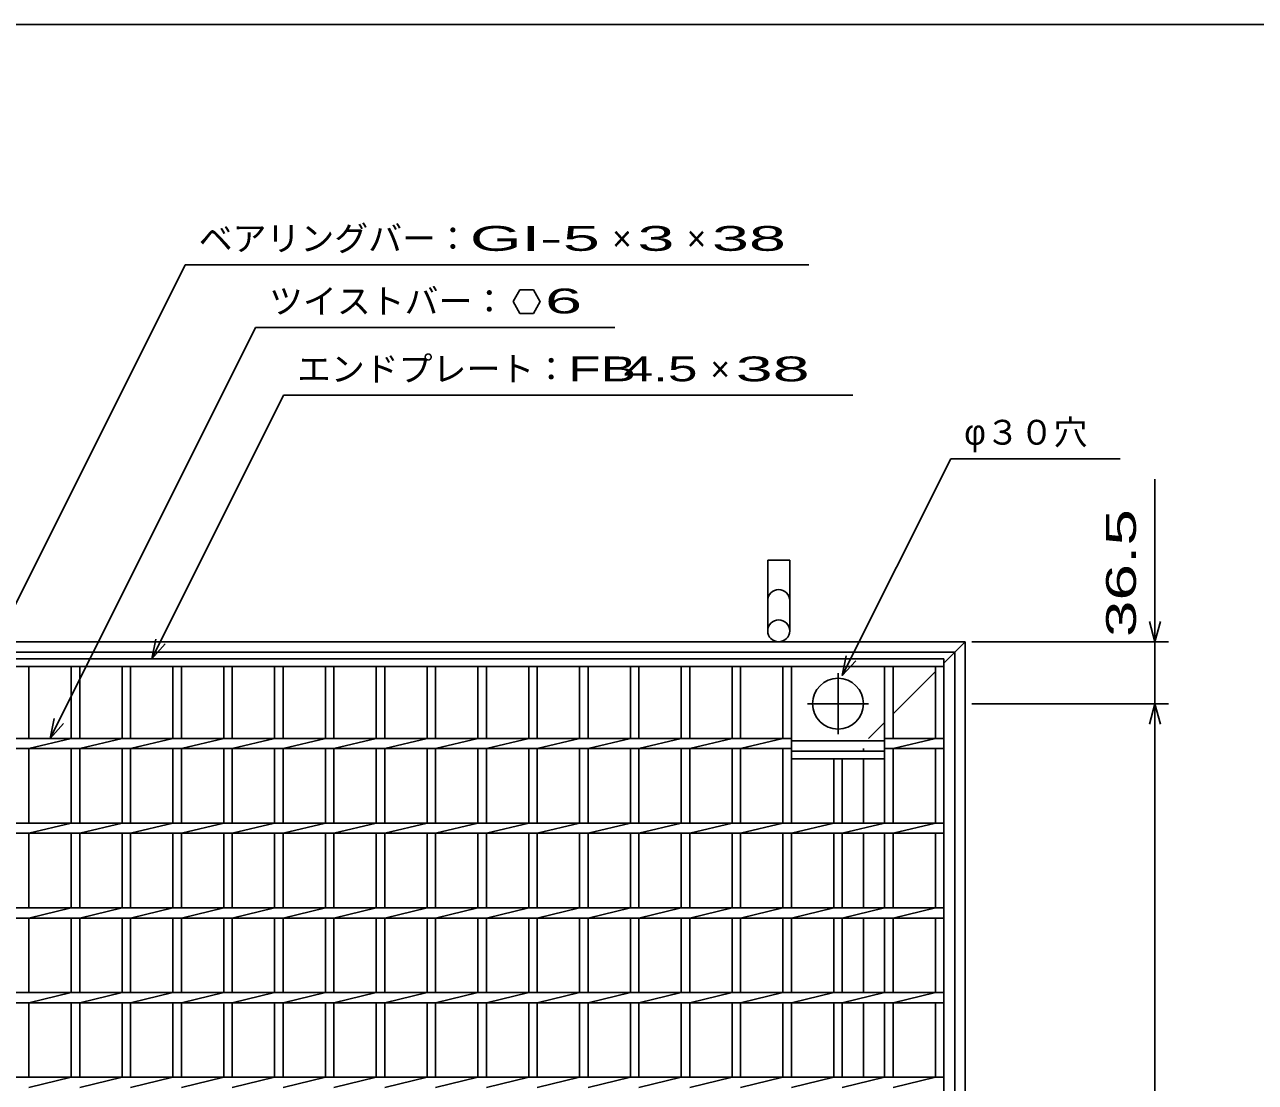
# Model space of a CAD drawing. Units: millimetres, scale not verified. Extents: x -1456 to 1385, y -1026 to 843.
# Drawn here: x -876 to -149, y 218 to 843 of the extents above; entities that cross this region are included whole.
import ezdxf
from ezdxf.enums import TextEntityAlignment as Align

# ---------------------------------------------------------------- set-up
doc = ezdxf.new("R2010")
doc.units = ezdxf.units.MM
doc.header["$LTSCALE"] = 8
doc.linetypes.add('CHAIN', pattern=[18.5, 12, -1.5, 3.5, -1.5])
doc.linetypes.add('DASHED', pattern=[7.5, 6, -1.5])
for name, color, linetype, lineweight in [('0_2', 150, 'Continuous', 25), ('16', 3, 'Continuous', 25), ('19', 6, 'Continuous', 25), ('22', 4, 'Continuous', 25)]:
    doc.layers.add(name, color=color, linetype=linetype, lineweight=lineweight)
doc.styles.add('ベクトル', font='')
doc.styles.get('ベクトル').set_extended_font_data('ベクトル')

msp = doc.modelspace()

# ---------------------------------------------------------------- linework, layer by layer
at = {"layer": '0_2'}
msp.add_line((-1383.2, 842.8), (1384.8, 842.8), dxfattribs=at)
at = {"layer": '16'}
for p, q in [((-1028, 468.5), (-333, 468.5)), ((-333, 468.5), (-333, 464)), ((-333, 464), (-1028, 464)), ((-878, 464), (-873, 464)), ((-873, 421.5), (-873, 464)), ((-848, 421.5), (-848, 464)), ((-848, 464), (-843, 464)), ((-843, 421.5), (-843, 464)), ((-818, 421.5), (-818, 464)), ((-818, 464), (-813, 464)), ((-813, 421.5), (-813, 464)), ((-788, 421.5), (-788, 464)), ((-788, 464), (-783, 464)), ((-783, 421.5), (-783, 464)), ((-758, 421.5), (-758, 464)), ((-758, 464), (-753, 464)), ((-753, 421.5), (-753, 464)), ((-728, 421.5), (-728, 464)), ((-728, 464), (-723, 464)), ((-723, 421.5), (-723, 464)), ((-698, 421.5), (-698, 464)), ((-698, 464), (-693, 464)), ((-693, 421.5), (-693, 464)), ((-668, 421.5), (-668, 464)), ((-668, 464), (-663, 464)), ((-663, 421.5), (-663, 464)), ((-638, 421.5), (-638, 464)), ((-638, 464), (-633, 464)), ((-633, 421.5), (-633, 464)), ((-608, 421.5), (-608, 464)), ((-608, 464), (-603, 464)), ((-603, 421.5), (-603, 464)), ((-578, 421.5), (-578, 464)), ((-578, 464), (-573, 464)), ((-573, 421.5), (-573, 464)), ((-548, 421.5), (-548, 464)), ((-548, 464), (-543, 464)), ((-543, 421.5), (-543, 464)), ((-518, 421.5), (-518, 464)), ((-518, 464), (-513, 464)), ((-513, 421.5), (-513, 464)), ((-488, 421.5), (-488, 464)), ((-488, 464), (-483, 464)), ((-483, 421.5), (-483, 464)), ((-458, 421.5), (-458, 464)), ((-458, 464), (-453, 464)), ((-453, 421.5), (-453, 464)), ((-428, 421.5), (-428, 464)), ((-428, 464), (-423, 464)), ((-423, 421.5), (-423, 464)), ((-398, 464), (-393, 464)), ((-368, 421.5), (-368, 464)), ((-368, 464), (-363, 464)), ((-363, 421.5), (-363, 464)), ((-338, 421.5), (-338, 464)), ((-338, 464), (-333, 464)), ((-333, -227), (-333, 464)), ((-938, 421.5), (-423, 421.5)), ((-873, 415.5), (-848, 421.5)), ((-843, 415.5), (-818, 421.5)), ((-813, 415.5), (-788, 421.5)), ((-783, 415.5), (-758, 421.5)), ((-753, 415.5), (-728, 421.5)), ((-723, 415.5), (-698, 421.5)), ((-693, 415.5), (-668, 421.5)), ((-663, 415.5), (-638, 421.5)), ((-633, 415.5), (-608, 421.5)), ((-603, 415.5), (-578, 421.5)), ((-573, 415.5), (-548, 421.5)), ((-543, 415.5), (-518, 421.5)), ((-513, 415.5), (-488, 421.5)), ((-483, 415.5), (-458, 421.5)), ((-453, 415.5), (-428, 421.5)), ((-423, 421.5), (-423, 415.5)), ((-368, 421.5), (-333, 421.5)), ((-368, 421.5), (-368, 415.5)), ((-363, 415.5), (-338, 421.5)), ((-333, 415.5), (-333, 421.5)), ((-938, 415.5), (-423, 415.5)), ((-873, 371.5), (-873, 415.5)), ((-848, 371.5), (-848, 415.5)), ((-843, 371.5), (-843, 415.5)), ((-818, 371.5), (-818, 415.5)), ((-813, 371.5), (-813, 415.5)), ((-788, 371.5), (-788, 415.5)), ((-783, 371.5), (-783, 415.5)), ((-758, 371.5), (-758, 415.5)), ((-753, 371.5), (-753, 415.5)), ((-728, 371.5), (-728, 415.5)), ((-723, 371.5), (-723, 415.5)), ((-698, 371.5), (-698, 415.5)), ((-693, 371.5), (-693, 415.5)), ((-668, 371.5), (-668, 415.5)), ((-663, 371.5), (-663, 415.5)), ((-638, 371.5), (-638, 415.5)), ((-633, 371.5), (-633, 415.5)), ((-608, 371.5), (-608, 415.5)), ((-603, 371.5), (-603, 415.5)), ((-578, 371.5), (-578, 415.5)), ((-573, 371.5), (-573, 415.5)), ((-548, 371.5), (-548, 415.5)), ((-543, 371.5), (-543, 415.5)), ((-518, 371.5), (-518, 415.5)), ((-513, 371.5), (-513, 415.5)), ((-488, 371.5), (-488, 415.5)), ((-483, 371.5), (-483, 415.5)), ((-458, 371.5), (-458, 415.5)), ((-453, 371.5), (-453, 415.5)), ((-428, 371.5), (-428, 415.5)), ((-423, 420), (-368, 420)), ((-423, 371.5), (-423, 415.5)), ((-423, 414), (-368, 414)), ((-423, 409.5), (-423, 414)), ((-368, 415.5), (-333, 415.5)), ((-368, 371.5), (-368, 415.5)), ((-368, 409.5), (-368, 414)), ((-363, 371.5), (-363, 415.5)), ((-338, 371.5), (-338, 415.5)), ((-423, 409.5), (-368, 409.5)), ((-398, 371.5), (-398, 409.5)), ((-393, 371.5), (-393, 409.5)), ((-1028, 371.5), (-333, 371.5)), ((-873, 365.5), (-848, 371.5)), ((-843, 365.5), (-818, 371.5)), ((-813, 365.5), (-788, 371.5)), ((-783, 365.5), (-758, 371.5)), ((-753, 365.5), (-728, 371.5)), ((-723, 365.5), (-698, 371.5)), ((-693, 365.5), (-668, 371.5)), ((-663, 365.5), (-638, 371.5)), ((-633, 365.5), (-608, 371.5)), ((-603, 365.5), (-578, 371.5)), ((-573, 365.5), (-548, 371.5)), ((-543, 365.5), (-518, 371.5)), ((-513, 365.5), (-488, 371.5)), ((-483, 365.5), (-458, 371.5)), ((-453, 365.5), (-428, 371.5)), ((-423, 365.5), (-398, 371.5)), ((-393, 365.5), (-368, 371.5)), ((-363, 365.5), (-338, 371.5)), ((-333, 365.5), (-333, 371.5)), ((-1028, 365.5), (-333, 365.5)), ((-873, 321.5), (-873, 365.5)), ((-848, 321.5), (-848, 365.5)), ((-843, 321.5), (-843, 365.5)), ((-818, 321.5), (-818, 365.5)), ((-813, 321.5), (-813, 365.5)), ((-788, 321.5), (-788, 365.5)), ((-783, 321.5), (-783, 365.5)), ((-758, 321.5), (-758, 365.5)), ((-753, 321.5), (-753, 365.5)), ((-728, 321.5), (-728, 365.5)), ((-723, 321.5), (-723, 365.5)), ((-698, 321.5), (-698, 365.5)), ((-693, 321.5), (-693, 365.5)), ((-668, 321.5), (-668, 365.5)), ((-663, 321.5), (-663, 365.5)), ((-638, 321.5), (-638, 365.5)), ((-633, 321.5), (-633, 365.5)), ((-608, 321.5), (-608, 365.5)), ((-603, 321.5), (-603, 365.5)), ((-578, 321.5), (-578, 365.5)), ((-573, 321.5), (-573, 365.5)), ((-548, 321.5), (-548, 365.5)), ((-543, 321.5), (-543, 365.5)), ((-518, 321.5), (-518, 365.5)), ((-513, 321.5), (-513, 365.5)), ((-488, 321.5), (-488, 365.5)), ((-483, 321.5), (-483, 365.5)), ((-458, 321.5), (-458, 365.5)), ((-453, 321.5), (-453, 365.5)), ((-428, 321.5), (-428, 365.5)), ((-423, 321.5), (-423, 365.5)), ((-398, 321.5), (-398, 365.5)), ((-393, 321.5), (-393, 365.5)), ((-368, 321.5), (-368, 365.5)), ((-363, 321.5), (-363, 365.5)), ((-338, 321.5), (-338, 365.5)), ((-1028, 321.5), (-333, 321.5)), ((-873, 315.5), (-848, 321.5)), ((-843, 315.5), (-818, 321.5)), ((-813, 315.5), (-788, 321.5)), ((-783, 315.5), (-758, 321.5)), ((-753, 315.5), (-728, 321.5)), ((-723, 315.5), (-698, 321.5)), ((-693, 315.5), (-668, 321.5)), ((-663, 315.5), (-638, 321.5)), ((-633, 315.5), (-608, 321.5)), ((-603, 315.5), (-578, 321.5)), ((-573, 315.5), (-548, 321.5)), ((-543, 315.5), (-518, 321.5)), ((-513, 315.5), (-488, 321.5)), ((-483, 315.5), (-458, 321.5)), ((-453, 315.5), (-428, 321.5)), ((-423, 315.5), (-398, 321.5)), ((-393, 315.5), (-368, 321.5)), ((-363, 315.5), (-338, 321.5)), ((-333, 315.5), (-333, 321.5)), ((-1028, 315.5), (-333, 315.5)), ((-873, 271.5), (-873, 315.5)), ((-848, 271.5), (-848, 315.5)), ((-843, 271.5), (-843, 315.5)), ((-818, 271.5), (-818, 315.5)), ((-813, 271.5), (-813, 315.5)), ((-788, 271.5), (-788, 315.5)), ((-783, 271.5), (-783, 315.5)), ((-758, 271.5), (-758, 315.5)), ((-753, 271.5), (-753, 315.5)), ((-728, 271.5), (-728, 315.5)), ((-723, 271.5), (-723, 315.5)), ((-698, 271.5), (-698, 315.5)), ((-693, 271.5), (-693, 315.5)), ((-668, 271.5), (-668, 315.5)), ((-663, 271.5), (-663, 315.5)), ((-638, 271.5), (-638, 315.5)), ((-633, 271.5), (-633, 315.5)), ((-608, 271.5), (-608, 315.5)), ((-603, 271.5), (-603, 315.5)), ((-578, 271.5), (-578, 315.5)), ((-573, 271.5), (-573, 315.5)), ((-548, 271.5), (-548, 315.5)), ((-543, 271.5), (-543, 315.5)), ((-518, 271.5), (-518, 315.5)), ((-513, 271.5), (-513, 315.5)), ((-488, 271.5), (-488, 315.5)), ((-483, 271.5), (-483, 315.5)), ((-458, 271.5), (-458, 315.5)), ((-453, 271.5), (-453, 315.5)), ((-428, 271.5), (-428, 315.5)), ((-423, 271.5), (-423, 315.5)), ((-398, 271.5), (-398, 315.5)), ((-393, 271.5), (-393, 315.5)), ((-368, 271.5), (-368, 315.5)), ((-363, 271.5), (-363, 315.5)), ((-338, 271.5), (-338, 315.5)), ((-1028, 271.5), (-333, 271.5)), ((-873, 265.5), (-848, 271.5)), ((-843, 265.5), (-818, 271.5)), ((-813, 265.5), (-788, 271.5)), ((-783, 265.5), (-758, 271.5)), ((-753, 265.5), (-728, 271.5)), ((-723, 265.5), (-698, 271.5)), ((-693, 265.5), (-668, 271.5)), ((-663, 265.5), (-638, 271.5)), ((-633, 265.5), (-608, 271.5)), ((-603, 265.5), (-578, 271.5)), ((-573, 265.5), (-548, 271.5)), ((-543, 265.5), (-518, 271.5)), ((-513, 265.5), (-488, 271.5)), ((-483, 265.5), (-458, 271.5)), ((-453, 265.5), (-428, 271.5)), ((-423, 265.5), (-398, 271.5)), ((-393, 265.5), (-368, 271.5)), ((-363, 265.5), (-338, 271.5)), ((-333, 265.5), (-333, 271.5)), ((-1028, 265.5), (-333, 265.5)), ((-873, 221.5), (-873, 265.5)), ((-848, 221.5), (-848, 265.5)), ((-843, 221.5), (-843, 265.5)), ((-818, 221.5), (-818, 265.5)), ((-813, 221.5), (-813, 265.5)), ((-788, 221.5), (-788, 265.5)), ((-783, 221.5), (-783, 265.5)), ((-758, 221.5), (-758, 265.5)), ((-753, 221.5), (-753, 265.5)), ((-728, 221.5), (-728, 265.5)), ((-723, 221.5), (-723, 265.5)), ((-698, 221.5), (-698, 265.5)), ((-693, 221.5), (-693, 265.5)), ((-668, 221.5), (-668, 265.5)), ((-663, 221.5), (-663, 265.5)), ((-638, 221.5), (-638, 265.5)), ((-633, 221.5), (-633, 265.5)), ((-608, 221.5), (-608, 265.5)), ((-603, 221.5), (-603, 265.5)), ((-578, 221.5), (-578, 265.5)), ((-573, 221.5), (-573, 265.5)), ((-548, 221.5), (-548, 265.5)), ((-543, 221.5), (-543, 265.5)), ((-518, 221.5), (-518, 265.5)), ((-513, 221.5), (-513, 265.5)), ((-488, 221.5), (-488, 265.5)), ((-483, 221.5), (-483, 265.5)), ((-458, 221.5), (-458, 265.5)), ((-453, 221.5), (-453, 265.5)), ((-428, 221.5), (-428, 265.5)), ((-423, 221.5), (-423, 265.5)), ((-398, 221.5), (-398, 265.5)), ((-393, 221.5), (-393, 265.5)), ((-368, 221.5), (-368, 265.5)), ((-363, 221.5), (-363, 265.5)), ((-338, 221.5), (-338, 265.5)), ((-1028, 221.5), (-333, 221.5)), ((-873, 215.5), (-848, 221.5)), ((-843, 215.5), (-818, 221.5)), ((-813, 215.5), (-788, 221.5)), ((-783, 215.5), (-758, 221.5)), ((-753, 215.5), (-728, 221.5)), ((-723, 215.5), (-698, 221.5)), ((-693, 215.5), (-668, 221.5)), ((-663, 215.5), (-638, 221.5)), ((-633, 215.5), (-608, 221.5)), ((-603, 215.5), (-578, 221.5)), ((-573, 215.5), (-548, 221.5)), ((-543, 215.5), (-518, 221.5)), ((-513, 215.5), (-488, 221.5)), ((-483, 215.5), (-458, 221.5)), ((-453, 215.5), (-428, 221.5)), ((-423, 215.5), (-398, 221.5)), ((-393, 215.5), (-368, 221.5)), ((-363, 215.5), (-338, 221.5)), ((-333, 215.5), (-333, 221.5))]:
    msp.add_line(p, q, dxfattribs=at)
at = {"layer": '16', "linetype": 'CHAIN'}
for p, q in [((-395.5, 424), (-395.5, 460)), ((-413.5, 442), (-377.5, 442))]:
    msp.add_line(p, q, dxfattribs=at)
at = {"layer": '16'}
for start, end in [(90, 270), (270, 90)]:
    msp.add_arc((-395.5, 442), 15, start, end, dxfattribs=at)
at = {"layer": '19'}
for p, q in [((-437, 485), (-437, 526.62)), ((-437, 526.62), (-424, 526.62)), ((-424, 526.62), (-424, 485)), ((-1040.5, 478.5), (-320.5, 478.5)), ((-1034.5, 472.5), (-326.5, 472.5)), ((-326.5, -235.5), (-326.5, 472.5)), ((-320.5, -241.5), (-320.5, 478.5)), ((-380.5, 371.5), (-380.5, 409.5)), ((-380.5, 321.5), (-380.5, 365.5)), ((-380.5, 271.5), (-380.5, 315.5)), ((-380.5, 221.5), (-380.5, 265.5))]:
    msp.add_line(p, q, dxfattribs=at)
at = {"layer": '19', "linetype": 'DASHED'}
for p, q in [((-333, 466), (-320.5, 478.5)), ((-363, 436), (-338, 461)), ((-377.5, 421.5), (-368, 431)), ((-380.5, 414), (-380.5, 415.5))]:
    msp.add_line(p, q, dxfattribs=at)
at = {"layer": '19'}
msp.add_circle((-430.5, 485), 6.5, dxfattribs=at)
msp.add_arc((-430.5, 502.84), 6.5, 0, 180, dxfattribs=at)
at = {"layer": '22'}
for p, q in [((-933, 396.5), (-780.75, 701)), ((-780.75, 701), (-412.75, 701)), ((-583.25, 686.212), (-587.25, 679.284)), ((-575.25, 686.212), (-583.25, 686.212)), ((-571.25, 679.2), (-575.25, 686.212)), ((-587.25, 679.284), (-583.25, 672.356)), ((-575.25, 672.356), (-571.25, 679.284)), ((-583.25, 672.356), (-575.25, 672.356)), ((-860.5, 421.5), (-739.25, 664)), ((-739.25, 664), (-527.25, 664)), ((-800.5, 468.5), (-722.75, 624)), ((-722.75, 624), (-386.75, 624)), ((-393, 458.6), (-329, 586.6)), ((-329, 586.6), (-229, 586.6)), ((-208.5, 478.5), (-208.5, 574.5)), ((-208.5, 478.5), (-211.7, 490.5)), ((-208.5, 478.5), (-205.3, 490.5)), ((-800.5, 468.5), (-798.1, 480.18)), ((-800.5, 468.5), (-792.5, 477.3)), ((-316.5, 478.5), (-200.5, 478.5)), ((-208.5, 442), (-208.5, 478.5)), ((-393, 458.6), (-390.6, 470.28)), ((-393, 458.6), (-385, 467.4)), ((-316.5, 442), (-200.5, 442)), ((-211.7, 430), (-208.5, 442)), ((-205.3, 430), (-208.5, 442)), ((-208.5, -205), (-208.5, 442)), ((-860.5, 421.5), (-858.1, 433.18)), ((-860.5, 421.5), (-852.5, 430.3))]:
    msp.add_line(p, q, dxfattribs=at)

# ---------------------------------------------------------------- texts
at = {"layer": '22', "color": 2, "style": 'ベクトル'}
for s, p in [('ベアリングバー：', (-772.75, 716.6)), ('×', (-528.75, 716.6)), ('×', (-484.75, 716.6)), ('ツイストバー：', (-731.25, 679.6)), ('エンドプレート：', (-714.75, 639.6)), ('×', (-470.75, 639.6)), ('φ３０穴', (-321, 602.2))]:
    msp.add_text(s, height=14.66, dxfattribs=at).set_placement(p, align=Align.MIDDLE_LEFT)
for s, width, p in [('GI-', 2, (-612.75, 716.6)), (' 5 ', 2, (-568.75, 716.6)), (' 3 ', 2, (-524.75, 716.6)), (' 38 ', 2, (-480.75, 716.6)), (' 6 ', 2, (-579.25, 679.684)), ('FB', 1.6, (-554.75, 639.6)), (' 4.5 ', 1.6, (-530.75, 639.6)), (' 38 ', 2, (-466.75, 639.6))]:
    msp.add_text(s, height=14.66, dxfattribs=dict(at, width=width)).set_placement(p, align=Align.MIDDLE_LEFT)
at = {"layer": '22', "color": 2, "style": 'ベクトル', "width": 1.65}
msp.add_text(' 36.5 ', height=17.6, rotation=90, dxfattribs=at).set_placement((-228.5, 470.5), align=Align.MIDDLE_LEFT)

doc.saveas('drawing.dxf')
